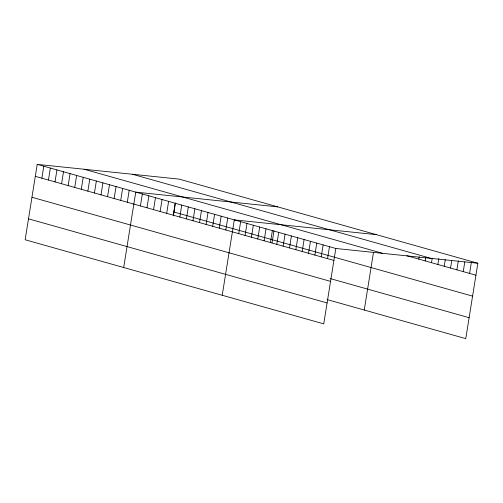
<?xml version="1.0" encoding="UTF-8"?>
<svg xmlns="http://www.w3.org/2000/svg" width="503" height="503" viewBox="0 0 503 503"><rect width="100%" height="100%" fill="white"/><g stroke="black" fill="none" stroke-linecap="round" stroke-linejoin="round"><path stroke-width="0.75" d="M37.228 164.368L25.15 239.761L323.743 323.869L335.822 248.476L37.228 164.368L179.257 179.131L477.85 263.239L465.772 338.632L327.025 299.549M41.881 178.188L43.792 166.223M48.445 180.036L50.363 168.071M55.016 181.885L56.933 169.92M61.586 183.74L63.504 171.768M68.157 185.588L70.074 173.623M74.727 187.437L76.638 175.472M81.291 189.291L83.209 177.32M87.862 191.14L89.779 179.175M94.432 192.989L96.35 181.023M101.002 194.843L102.92 182.872M107.567 196.692L109.484 184.72M114.137 198.54L116.055 186.575M120.707 200.389L122.625 188.424M127.278 202.244L129.196 190.272M123.688 267.521L135.76 192.127L277.788 206.884M140.412 205.941L142.33 193.976M146.983 207.796L148.901 195.824M153.553 209.644L155.471 197.673M160.124 211.493L162.041 199.528M166.694 213.341L168.606 201.376M173.258 215.196L175.176 203.225M173.365 215.881L175.421 203.055M179.829 217.044L181.746 205.079M186.399 218.893L188.317 206.928M192.97 220.748L194.887 208.776M199.534 222.596L201.451 210.625M206.104 224.445L208.022 212.48M212.675 226.293L214.592 214.328M219.245 228.148L221.163 216.177M225.816 229.997L227.727 218.032M222.225 295.274L234.297 219.88L376.326 234.643M238.73 233.637L240.641 221.666M245.074 235.423L246.992 223.451M251.418 237.209L253.336 225.243M257.762 238.994L259.68 227.029M264.106 240.786L266.024 228.815M270.451 242.572L272.368 230.6M272.029 242.861L273.959 230.814M276.801 244.357L278.712 232.392M283.145 246.143L285.063 234.178M289.489 247.935L291.407 235.964M295.833 249.721L297.751 237.756M302.177 251.506L304.095 239.541M308.521 253.292L310.439 241.327M314.872 255.084L316.783 243.112M321.216 256.87L323.133 244.904M327.56 258.655L329.478 246.69M364.254 310.037L373.452 252.588M418.829 259.12L419.188 256.876M425.173 260.906L425.771 257.165M431.517 262.692L432.234 258.202M437.862 264.477L438.823 258.498M444.206 266.269L445.287 259.535M450.55 268.055L451.751 260.573M456.9 269.841L458.334 260.868M463.244 271.633L464.797 261.906M469.588 273.418L471.386 262.195M335.822 248.476L477.85 263.239M132.383 174.258L430.983 258.366M406.839 255.744L475.932 275.204M84.095 169.241L382.689 253.349M173.988 212.027L472.581 296.135M35.311 176.339L333.904 260.441M330.377 278.618L469.129 317.701M31.959 197.27L330.553 281.372M28.501 218.83L327.101 302.938"/></g></svg>
